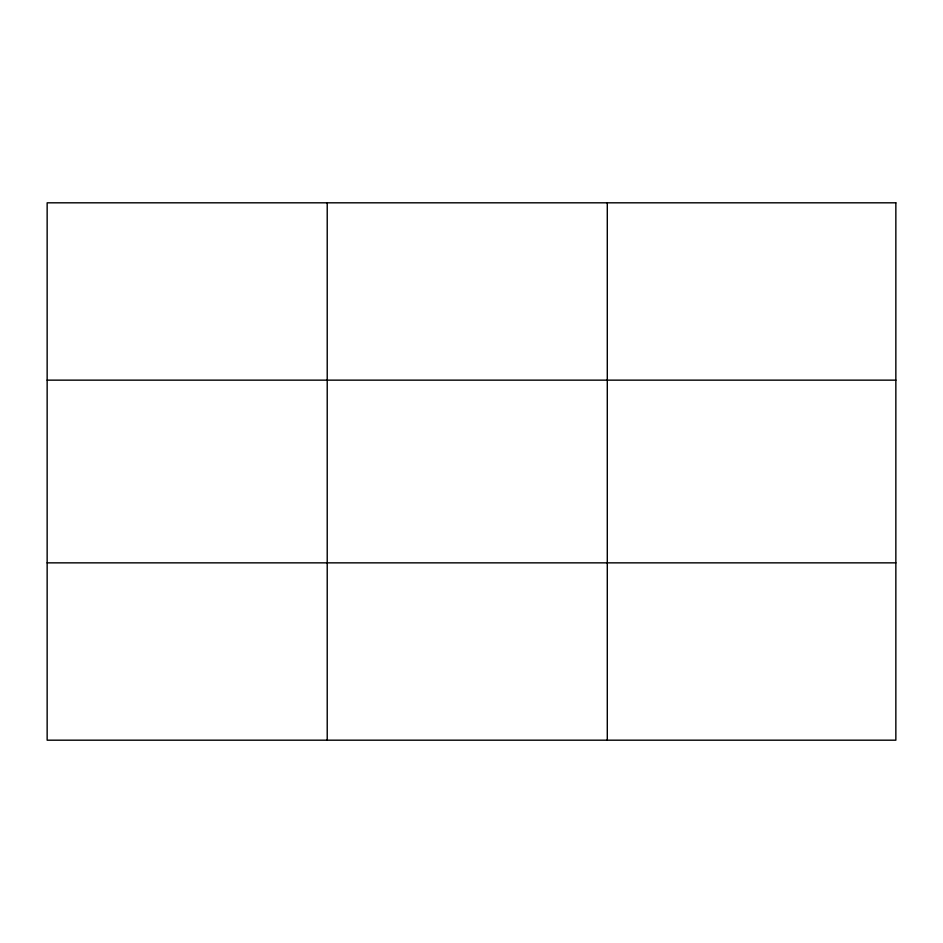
<?xml version="1.0" encoding="UTF-8"?>
<svg xmlns="http://www.w3.org/2000/svg" width="943" height="943" viewBox="0 0 943 943"><rect width="100%" height="100%" fill="white"/><g stroke="black" fill="none" stroke-linecap="round" stroke-linejoin="round"><path stroke-width="1.41" d="M327.221 740.184L327.221 202.816M607.292 740.184L607.292 202.816M47.15 380.147L895.85 380.147M47.15 562.853L895.85 562.853M895.85 202.816L895.85 740.184L47.15 740.184L47.15 202.816L895.85 202.816"/></g></svg>
